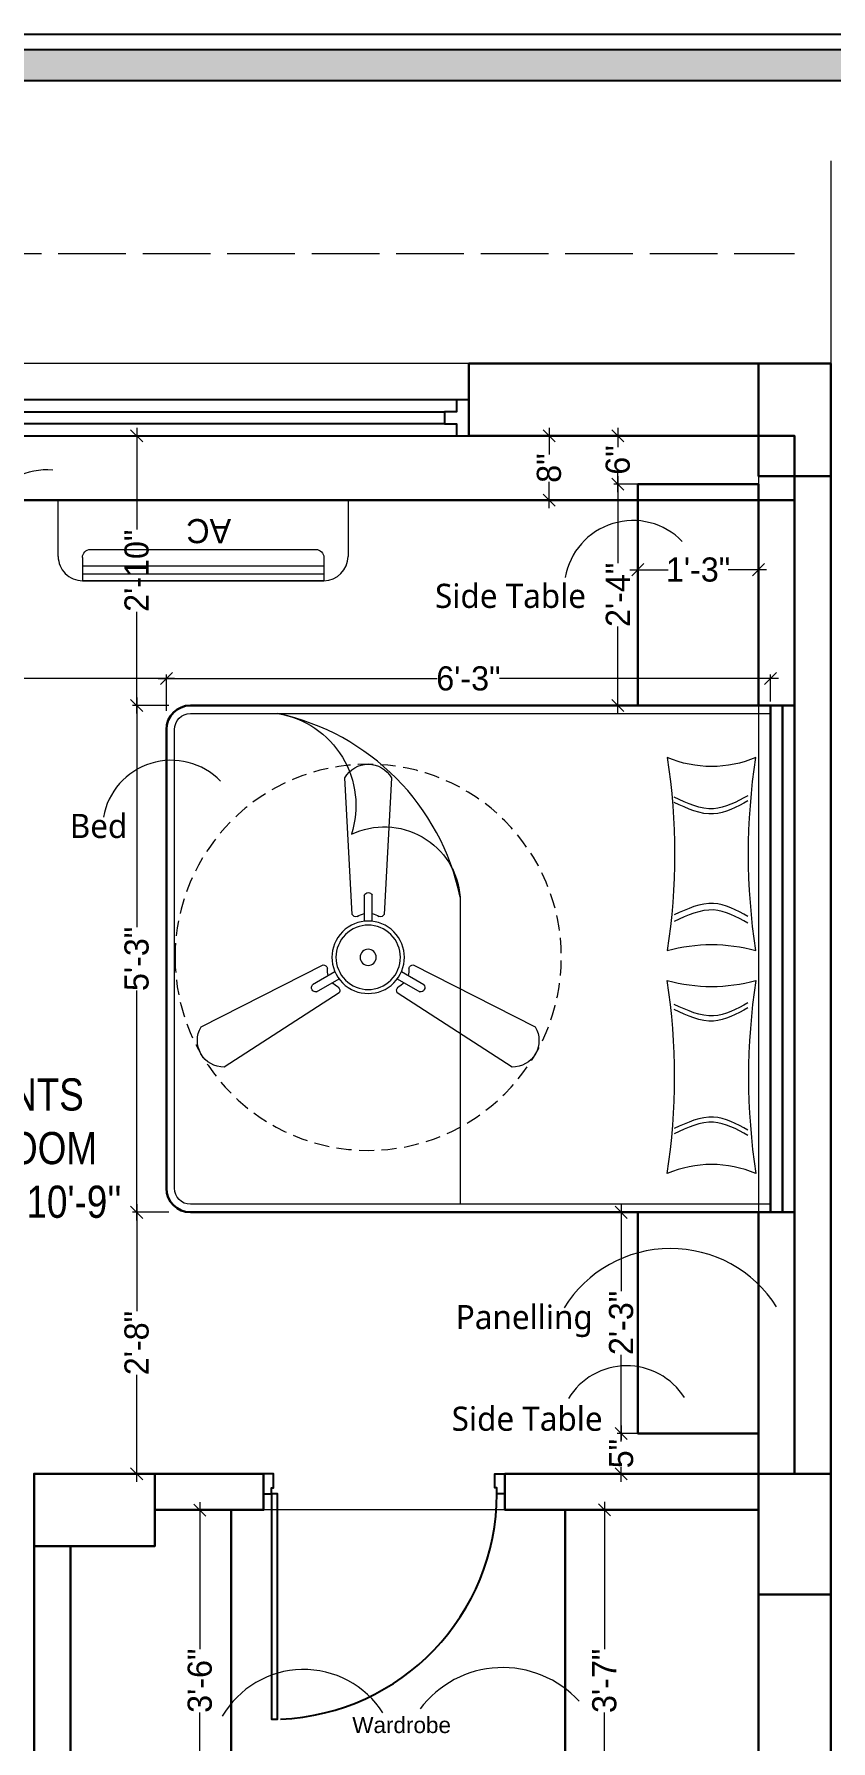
# Model space of a CAD drawing. Header units: millimetres. Extents: x 35877 to 3066687, y -650199 to -40525.
# Drawn here: x 147194.5 to 147293.5, y -180139.9 to -179927.8 of the extents above; entities that cross this region are included whole.
import ezdxf

# ---------------------------------------------------------------- set-up
doc = ezdxf.new("R2010")
doc.units = ezdxf.units.MM
doc.header["$MEASUREMENT"] = 0
doc.header["$PDMODE"] = 35
for name, pattern in [('ACAD_ISO02W100', [15, 12, -3]), ('DASHED', [0.75, 0.5, -0.25]), ('DASHED2', [0.375, 0.25, -0.125])]:
    doc.linetypes.add(name, pattern=pattern)
doc.layers.get('Defpoints').update_dxf_attribs({"color": 220})
doc.layers.add('AR DOOR', color=40, linetype='Continuous')
doc.layers.add('AR ELE-5', color=134, linetype='Continuous')
for name, color, linetype, lineweight in [('COLUMN', 1, 'Continuous', 30), ('dim05', 1, 'Continuous', 13), ('el', 7, 'Continuous', 20), ('Electrical', 84, 'Continuous', 30), ('FIRST FLOOR ( TEXT )', 7, 'Continuous', 9), ('FUR1', 22, 'Continuous', 0), ('FURNITURE', 32, 'Continuous', 9), ('furniture dimensions', 1, 'DASHED', 0), ('GROUND FLOOR', 7, 'Continuous', 9), ('GROUND FLOOR  ( PLINE )', 251, 'Continuous', 30), ('Labelling', 1, 'Continuous', 25), ('NAME PLATE', 7, 'Continuous', 25), ('Text', 7, 'Continuous', 15), ('wall', 7, 'Continuous', 30)]:
    doc.layers.add(name, color=color, linetype=linetype, lineweight=lineweight)
doc.layers.add('XX~SLAB ( PLINE )', color=251, linetype='Continuous', plot=False)
doc.styles.add('century g', font='GOTHIC.TTF')
doc.styles.add('KATHA', font='swissc.ttf')
doc.styles.get("Standard").update_dxf_attribs({"font": 'arial.ttf', "height": 6})
doc.styles.add('style4', font='ARIALN.TTF')
doc.styles.add('TEXT', font='eurr____.ttf')
doc.dimstyles.new('Archana', dxfattribs={"dimtxt": 2, "dimasz": 0.75, "dimexe": 0.5, "dimexo": 0.5, "dimgap": 0, "dimtad": 0, "dimzin": 0, "dimdsep": 46, "dimlunit": 4, "dimtxsty": 'century g', "dimblk": 'OBLIQUE', "dimcen": 0, "dimdle": 1, "dimclrd": 256, "dimclre": 256, "dimclrt": 256, "dimadec": 0, "dimazin": 0, "dimtfac": 1, "dimtofl": 0, "dimtmove": 1, "dimatfit": 3, "dimfxl": 1, "dimfxlon": 1, "dimtolj": 1, "dimtzin": 0, "dimlwd": -1, "dimlwe": -1, "dimarcsym": 0})

# ---------------------------------------------------------------- blocks, each defined once
blk = doc.blocks.new('LAYOUT FILE')
at = {"layer": 'NAME PLATE', "true_color": 0xd39e00}
h = blk.add_hatch(color=42, dxfattribs=at)
h.paths.add_polyline_path([(3346889.83, -513806.18), (3346889.83, -514260.7), (3347535.56, -514260.7), (3347535.56, -513806.18)])
h.paths.add_polyline_path([(3346894.36, -513810.71), (3347531.03, -513810.71), (3347531.03, -514256.17), (3346894.36, -514256.17)], flags=16)
at = {"layer": 'NAME PLATE', "color": 42, "true_color": 0xd39e00}
for points in [[(3346887.56, -513803.91), (3347537.83, -513803.91), (3347537.83, -514262.96), (3346887.56, -514262.96)], [(3346889.83, -513806.18), (3347535.56, -513806.18), (3347535.56, -514260.7), (3346889.83, -514260.7)], [(3346894.36, -513810.71), (3347531.03, -513810.71), (3347531.03, -514256.17), (3346894.36, -514256.17)]]:
    blk.add_lwpolyline(points, close=True, dxfattribs=at)
blk = doc.blocks.new('*U25')
for points in [[(-40, 0), (0, 0), (0, 30), (10, 30), (10, 100), (-40, 100)], [(1160, 0), (1120, 0), (1120, 30), (1110, 30), (1110, 100), (1160, 100)], [(0, 0), (0, -1120), (30, -1120), (30, 0)]]:
    blk.add_lwpolyline(points, close=True)
at = {"layer": 'AR ELE-5', "linetype": 'ByBlock', "ltscale": 15}
blk.add_arc((-1.6, 0.7), 1121.6, 272.37301, 359.96526, dxfattribs=at)
blk = doc.blocks.new('fan')
at = {"layer": 'Electrical', "lineweight": 15, "ltscale": 20, "transparency": 33554687}
for p, q in [((3300835.29, -509900.78), (3300836.47, -509923.43)), ((3300841.81, -509923.43), (3300842.99, -509900.78)), ((3300838.47, -509924.57), (3300838.47, -509920.25)), ((3300839.81, -509920.28), (3300839.81, -509924.57)), ((3300831.66, -509931.77), (3300811.45, -509942.07)), ((3300829.93, -509935.08), (3300833.64, -509932.93)), ((3300834.31, -509934.09), (3300830.57, -509936.25)), ((3300847.68, -509936.23), (3300843.97, -509934.09)), ((3300844.64, -509932.93), (3300848.38, -509935.09)), ((3300866.83, -509942.07), (3300846.62, -509931.77)), ((3300815.3, -509948.74), (3300834.33, -509936.39)), ((3300843.95, -509936.39), (3300862.98, -509948.74))]:
    blk.add_line(p, q, dxfattribs=at)
at = {"layer": 'Electrical', "linetype": 'DASHED', "lineweight": 15, "ltscale": 5, "transparency": 33554687}
blk.add_circle((3300839.14, -509930.53), 32, dxfattribs=at)
at = {"layer": 'Electrical', "lineweight": 15, "ltscale": 20, "transparency": 33554687}
for centre, major_axis, start_param, end_param in [((3300839.14, -509902.94), (3.12, 3.12), -0.272136, 1.842967), ((3300839.13, -509920.5), (0.501, 0.501), -0.465536, 1.983618), ((3300839.14, -509930.53), (4.24, -4.24), 3.14161, 9.424795), ((3300839.14, -509930.53), (3.77, -3.77), 1.749190548672175e-05, 6.283202799085073), ((3300837.1, -509923.08), (0.51, 0.51), 2.863014, 4.257784), ((3300839.14, -509926.42), (2.27, -2.27), 2.565057, 2.951308), ((3300839.14, -509926.42), (2.27, 2.27), 0.19032, 0.57657), ((3300841.18, -509923.08), (0.51, -0.51), 5.167028, 6.561799), ((3300839.14, -509930.53), (0.943, 0.943), 1.570814, 7.853999), ((3300831.67, -509932.49), (0.51, -0.51), 0.978238, 2.373008), ((3300835.59, -509932.58), (2.27, -2.27), 3.855511, 4.241762), ((3300842.69, -509932.58), (2.27, 2.27), 5.183051, 5.569301), ((3300846.61, -509932.49), (0.51, -0.51), 2.339416, 3.734186), ((3300830.46, -509935.55), (0.501, -0.501), 3.199655, 5.648809), ((3300835.59, -509932.58), (2.27, -2.27), 4.659452, 5.045703), ((3300833.71, -509936.02), (0.51, 0.51), -1.325776, 0.068994), ((3300844.57, -509936.02), (0.51, -0.51), 3.072633, 4.467404), ((3300842.69, -509932.58), (2.27, 2.27), 4.37911, 4.765361), ((3300847.83, -509935.54), (0.501, 0.501), 3.723254, 6.172408), ((3300815.25, -509944.32), (3.12, -3.12), 3.393055, 5.508159), ((3300863.03, -509944.32), (3.12, -3.12), 5.48745, 7.602554)]:
    blk.add_ellipse(centre, major_axis=major_axis, ratio=1, start_param=start_param, end_param=end_param, dxfattribs=at)
blk = doc.blocks.new('ac paln')
at = {"layer": 'Electrical', "lineweight": 15}
for p, q in [((389238.69, -37646.36), (389238.69, -37610.34)), ((389238.69, -37610.34), (389245.67, -37610.34)), ((389245.81, -37613.35), (389248.68, -37613.35)), ((389246.82, -37643.35), (389246.82, -37613.35)), ((389247.82, -37643.35), (389247.82, -37613.35)), ((389248.68, -37613.35), (389248.68, -37643.35)), ((389248.68, -37643.35), (389248.68, -37613.35)), ((389244.81, -37642.35), (389244.81, -37614.35)), ((389245.81, -37643.35), (389248.68, -37643.35)), ((389248.68, -37643.35), (389248.68, -37643.35)), ((389245.67, -37646.36), (389238.69, -37646.36))]:
    blk.add_line(p, q, dxfattribs=at)
for centre, start, end in [((389245.67, -37613.35), 0, 90), ((389245.67, -37643.35), 270, 0)]:
    blk.add_arc(centre, 3.01, start, end, dxfattribs=at)
at = {"layer": 'Electrical', "lineweight": 15, "extrusion": (0, 0, -1)}
for centre, start_param, end_param in [((389245.81, -37614.35), -0.785398, 0.785398), ((389245.81, -37642.35), 3.926991, 5.497787)]:
    blk.add_ellipse(centre, major_axis=(-0.71, 0.71), ratio=1, start_param=start_param, end_param=end_param, dxfattribs=at)
at = {"layer": 'Text', "style": 'TEXT'}
blk.add_text('AC', height=3, rotation=270, dxfattribs=at).set_placement((389241.02, -37624.87))
blk = doc.blocks.new('_Oblique')
at = {"layer": 'wall', "color": 0, "lineweight": -2}
blk.add_line((-0.5, -0.5), (0.5, 0.5), dxfattribs=at)
blk = doc.blocks.new('*D651')
at = {"layer": 'Defpoints', "color": 0, "linetype": 'Continuous', "lineweight": 0, "transparency": 16777216}
for p in [(147273.99, -180074.21), (147267.44, -180101.7), (147273.99, -180101.7)]:
    blk.add_point(p, dxfattribs=at)
at = {"layer": 'furniture dimensions', "color": 5, "linetype": 'Continuous', "transparency": 16777216}
for p, q in [((147267.44, -180073.21), (147267.44, -180084)), ((147267.44, -180102.7), (147267.44, -180091.91)), ((147271.44, -180101.7), (147266.94, -180101.7))]:
    blk.add_line(p, q, dxfattribs=at)
at = {"layer": 'furniture dimensions', "color": 5, "linetype": 'ByBlock', "transparency": 16777216}
blk.add_line((147271.44, -180074.21), (147266.94, -180074.21), dxfattribs=at)
at = {"layer": 'furniture dimensions', "color": 5, "linetype": 'Continuous', "transparency": 16777216, "xscale": 1.5, "yscale": 1.5, "zscale": 1.5}
for p, rotation in [((147267.44, -180074.21), 90), ((147267.44, -180101.7), 270)]:
    blk.add_blockref('_Oblique', p, dxfattribs=dict(at, rotation=rotation))
at = {"layer": 'furniture dimensions', "linetype": 'Continuous', "lineweight": 0, "transparency": 16777216, "insert": (147267.44, -180087.96), "char_height": 3, "attachment_point": 5, "rotation": 90, "style": 'century g'}
blk.add_mtext('\\A1;2\'-3"', dxfattribs=at)
blk = doc.blocks.new('*D658')
at = {"layer": 'Defpoints', "color": 0, "linetype": 'Continuous', "lineweight": 0, "transparency": 16777216}
for p in [(147269.49, -179992.8), (147284.49, -179992.8), (147284.49, -179994.33)]:
    blk.add_point(p, dxfattribs=at)
at = {"layer": 'furniture dimensions', "color": 5, "linetype": 'Continuous', "transparency": 16777216}
for p, q in [((147268.49, -179994.33), (147273.27, -179994.33)), ((147285.49, -179994.33), (147280.71, -179994.33)), ((147284.49, -179993.3), (147284.49, -179994.83))]:
    blk.add_line(p, q, dxfattribs=at)
at = {"layer": 'furniture dimensions', "color": 5, "linetype": 'ByBlock', "transparency": 16777216}
blk.add_line((147269.49, -179993.3), (147269.49, -179994.83), dxfattribs=at)
at = {"layer": 'furniture dimensions', "color": 5, "linetype": 'Continuous', "transparency": 16777216, "xscale": 1.5, "yscale": 1.5, "zscale": 1.5, "rotation": 180}
blk.add_blockref('_Oblique', (147269.49, -179994.33), dxfattribs=at)
at = {"layer": 'furniture dimensions', "color": 5, "linetype": 'Continuous', "transparency": 16777216, "xscale": 1.5, "yscale": 1.5, "zscale": 1.5}
blk.add_blockref('_Oblique', (147284.49, -179994.33), dxfattribs=at)
at = {"layer": 'furniture dimensions', "linetype": 'Continuous', "lineweight": 0, "transparency": 16777216, "insert": (147276.99, -179994.33), "char_height": 3, "attachment_point": 5, "style": 'century g'}
blk.add_mtext('\\A1;1\'-3"', dxfattribs=at)
blk = doc.blocks.new('*D659')
at = {"layer": 'Defpoints', "color": 0, "linetype": 'Continuous', "lineweight": 0, "transparency": 16777216}
for p in [(147257.22, -179977.7), (147258.47, -179977.7), (147257.22, -179985.7)]:
    blk.add_point(p, dxfattribs=at)
at = {"layer": 'furniture dimensions', "color": 5, "linetype": 'Continuous', "transparency": 16777216}
for p, q in [((147257.72, -179977.7), (147258.97, -179977.7)), ((147258.47, -179976.7), (147258.47, -179980.02)), ((147258.47, -179986.7), (147258.47, -179983.39))]:
    blk.add_line(p, q, dxfattribs=at)
at = {"layer": 'furniture dimensions', "color": 5, "linetype": 'ByBlock', "transparency": 16777216}
blk.add_line((147257.72, -179985.7), (147258.97, -179985.7), dxfattribs=at)
at = {"layer": 'furniture dimensions', "color": 5, "linetype": 'Continuous', "transparency": 16777216, "xscale": 1.5, "yscale": 1.5, "zscale": 1.5}
for p, rotation in [((147258.47, -179977.7), 90), ((147258.47, -179985.7), 270)]:
    blk.add_blockref('_Oblique', p, dxfattribs=dict(at, rotation=rotation))
at = {"layer": 'furniture dimensions', "linetype": 'Continuous', "lineweight": 0, "transparency": 16777216, "insert": (147258.47, -179981.7), "char_height": 3, "attachment_point": 5, "rotation": 90, "style": 'century g'}
blk.add_mtext('\\A1;8"', dxfattribs=at)
blk = doc.blocks.new('*D660')
at = {"layer": 'Defpoints', "color": 0, "linetype": 'Continuous', "lineweight": 0, "transparency": 16777216}
for p in [(147210.92, -180007.86), (147285.99, -180011.21), (147210.92, -180014.21)]:
    blk.add_point(p, dxfattribs=at)
at = {"layer": 'furniture dimensions', "color": 5, "linetype": 'Continuous', "transparency": 16777216}
for p, q in [((147210.92, -180011.86), (147210.92, -180007.36)), ((147209.92, -180007.86), (147244.58, -180007.86)), ((147286.99, -180007.86), (147252.33, -180007.86))]:
    blk.add_line(p, q, dxfattribs=at)
at = {"layer": 'furniture dimensions', "color": 5, "linetype": 'ByBlock', "transparency": 16777216}
blk.add_line((147285.99, -180010.71), (147285.99, -180007.36), dxfattribs=at)
at = {"layer": 'furniture dimensions', "color": 5, "linetype": 'Continuous', "transparency": 16777216, "xscale": 1.5, "yscale": 1.5, "zscale": 1.5, "rotation": 180}
blk.add_blockref('_Oblique', (147210.92, -180007.86), dxfattribs=at)
at = {"layer": 'furniture dimensions', "color": 5, "linetype": 'Continuous', "transparency": 16777216, "xscale": 1.5, "yscale": 1.5, "zscale": 1.5}
blk.add_blockref('_Oblique', (147285.99, -180007.86), dxfattribs=at)
at = {"layer": 'furniture dimensions', "linetype": 'Continuous', "lineweight": 0, "transparency": 16777216, "insert": (147248.45, -180007.86), "char_height": 3, "attachment_point": 5, "style": 'century g'}
blk.add_mtext('\\A1;6\'-3"', dxfattribs=at)
blk = doc.blocks.new('*D661')
at = {"layer": 'Defpoints', "color": 0, "linetype": 'Continuous', "lineweight": 0, "transparency": 16777216}
for p in [(147215.6, -180011.21), (147207.23, -180074.21), (147215.6, -180074.21)]:
    blk.add_point(p, dxfattribs=at)
at = {"layer": 'furniture dimensions', "color": 5, "linetype": 'ByBlock', "transparency": 16777216}
blk.add_line((147211.23, -180011.21), (147206.73, -180011.21), dxfattribs=at)
at = {"layer": 'furniture dimensions', "color": 5, "linetype": 'Continuous', "transparency": 16777216}
for p, q in [((147207.23, -180010.21), (147207.23, -180038.78)), ((147207.23, -180075.21), (147207.23, -180046.64)), ((147211.23, -180074.21), (147206.73, -180074.21))]:
    blk.add_line(p, q, dxfattribs=at)
at = {"layer": 'furniture dimensions', "color": 5, "linetype": 'Continuous', "transparency": 16777216, "xscale": 1.5, "yscale": 1.5, "zscale": 1.5}
for p, rotation in [((147207.23, -180011.21), 90), ((147207.23, -180074.21), 270)]:
    blk.add_blockref('_Oblique', p, dxfattribs=dict(at, rotation=rotation))
at = {"layer": 'furniture dimensions', "linetype": 'Continuous', "lineweight": 0, "transparency": 16777216, "insert": (147207.23, -180042.71), "char_height": 3, "attachment_point": 5, "rotation": 90, "style": 'century g'}
blk.add_mtext('\\A1;5\'-3"', dxfattribs=at)
blk = doc.blocks.new('*D662')
at = {"layer": 'Defpoints', "color": 0, "linetype": 'Continuous', "lineweight": 0, "transparency": 16777216}
for p in [(147270.34, -179977.7), (147267.02, -179983.7), (147270.34, -179983.7)]:
    blk.add_point(p, dxfattribs=at)
at = {"layer": 'furniture dimensions', "color": 5, "linetype": 'ByBlock', "transparency": 16777216}
blk.add_line((147269.84, -179977.7), (147266.52, -179977.7), dxfattribs=at)
at = {"layer": 'furniture dimensions', "color": 5, "linetype": 'Continuous', "transparency": 16777216}
for p, q in [((147267.02, -179976.7), (147267.02, -179979.09)), ((147269.84, -179983.7), (147266.52, -179983.7)), ((147267.02, -179984.7), (147267.02, -179982.31))]:
    blk.add_line(p, q, dxfattribs=at)
at = {"layer": 'furniture dimensions', "color": 5, "linetype": 'Continuous', "transparency": 16777216, "xscale": 1.5, "yscale": 1.5, "zscale": 1.5}
for p, rotation in [((147267.02, -179977.7), 90), ((147267.02, -179983.7), 270)]:
    blk.add_blockref('_Oblique', p, dxfattribs=dict(at, rotation=rotation))
at = {"layer": 'furniture dimensions', "linetype": 'Continuous', "lineweight": 0, "transparency": 16777216, "insert": (147267.02, -179980.7), "char_height": 3, "attachment_point": 5, "rotation": 90, "style": 'century g'}
blk.add_mtext('\\A1;6"', dxfattribs=at)
blk = doc.blocks.new('*D663')
at = {"layer": 'Defpoints', "color": 0, "linetype": 'Continuous', "lineweight": 0, "transparency": 16777216}
for p in [(147269.49, -179983.7), (147267.02, -180011.21), (147269.49, -180011.21)]:
    blk.add_point(p, dxfattribs=at)
at = {"layer": 'furniture dimensions', "color": 5, "linetype": 'ByBlock', "transparency": 16777216}
blk.add_line((147268.99, -179983.7), (147266.52, -179983.7), dxfattribs=at)
at = {"layer": 'furniture dimensions', "color": 5, "linetype": 'Continuous', "transparency": 16777216}
for p, q in [((147267.02, -179982.7), (147267.02, -179993.5)), ((147267.02, -180012.21), (147267.02, -180001.41)), ((147268.99, -180011.21), (147266.52, -180011.21))]:
    blk.add_line(p, q, dxfattribs=at)
at = {"layer": 'furniture dimensions', "color": 5, "linetype": 'Continuous', "transparency": 16777216, "xscale": 1.5, "yscale": 1.5, "zscale": 1.5}
for p, rotation in [((147267.02, -179983.7), 90), ((147267.02, -180011.21), 270)]:
    blk.add_blockref('_Oblique', p, dxfattribs=dict(at, rotation=rotation))
at = {"layer": 'furniture dimensions', "linetype": 'Continuous', "lineweight": 0, "transparency": 16777216, "insert": (147267.02, -179997.46), "char_height": 3, "attachment_point": 5, "rotation": 90, "style": 'century g'}
blk.add_mtext('\\A1;2\'-4"', dxfattribs=at)
blk = doc.blocks.new('*D664')
at = {"layer": 'Defpoints', "color": 0, "linetype": 'Continuous', "lineweight": 0, "transparency": 16777216}
for p in [(147269.48, -180101.7), (147267.44, -180106.7), (147269.48, -180106.7)]:
    blk.add_point(p, dxfattribs=at)
at = {"layer": 'furniture dimensions', "color": 5, "linetype": 'Continuous', "transparency": 16777216}
for p, q in [((147267.44, -180100.7), (147267.44, -180102.53)), ((147268.98, -180106.7), (147266.94, -180106.7)), ((147267.44, -180107.7), (147267.44, -180105.87))]:
    blk.add_line(p, q, dxfattribs=at)
at = {"layer": 'furniture dimensions', "color": 5, "linetype": 'ByBlock', "transparency": 16777216}
blk.add_line((147268.98, -180101.7), (147266.94, -180101.7), dxfattribs=at)
at = {"layer": 'furniture dimensions', "color": 5, "linetype": 'Continuous', "transparency": 16777216, "xscale": 1.5, "yscale": 1.5, "zscale": 1.5}
for p, rotation in [((147267.44, -180101.7), 90), ((147267.44, -180106.7), 270)]:
    blk.add_blockref('_Oblique', p, dxfattribs=dict(at, rotation=rotation))
at = {"layer": 'furniture dimensions', "linetype": 'Continuous', "lineweight": 0, "transparency": 16777216, "insert": (147267.44, -180104.2), "char_height": 3, "attachment_point": 5, "rotation": 90, "style": 'century g'}
blk.add_mtext('\\A1;5"', dxfattribs=at)
blk = doc.blocks.new('*D870')
at = {"layer": 'Defpoints', "color": 0, "linetype": 'Continuous', "lineweight": 0, "transparency": 16777216}
for p in [(147213.92, -180074.21), (147207.23, -180106.7), (147213.92, -180106.7)]:
    blk.add_point(p, dxfattribs=at)
at = {"layer": 'furniture dimensions', "color": 5, "linetype": 'Continuous', "transparency": 16777216}
for p, q in [((147207.23, -180073.21), (147207.23, -180086.5)), ((147207.23, -180107.7), (147207.23, -180094.41)), ((147211.23, -180106.7), (147206.73, -180106.7))]:
    blk.add_line(p, q, dxfattribs=at)
at = {"layer": 'furniture dimensions', "color": 5, "linetype": 'ByBlock', "transparency": 16777216}
blk.add_line((147211.23, -180074.21), (147206.73, -180074.21), dxfattribs=at)
at = {"layer": 'furniture dimensions', "color": 5, "linetype": 'Continuous', "transparency": 16777216, "xscale": 1.5, "yscale": 1.5, "zscale": 1.5}
for p, rotation in [((147207.23, -180074.21), 90), ((147207.23, -180106.7), 270)]:
    blk.add_blockref('_Oblique', p, dxfattribs=dict(at, rotation=rotation))
at = {"layer": 'furniture dimensions', "linetype": 'Continuous', "lineweight": 0, "transparency": 16777216, "insert": (147207.23, -180090.46), "char_height": 3, "attachment_point": 5, "rotation": 90, "style": 'century g'}
blk.add_mtext('\\A1;2\'-8"', dxfattribs=at)
blk = doc.blocks.new('*D871')
at = {"layer": 'Defpoints', "color": 0, "linetype": 'Continuous', "lineweight": 0, "transparency": 16777216}
for p in [(147207.23, -179977.7), (147209.49, -179977.7), (147213.92, -180011.21)]:
    blk.add_point(p, dxfattribs=at)
at = {"layer": 'furniture dimensions', "color": 5, "linetype": 'Continuous', "transparency": 16777216}
for p, q in [((147208.99, -179977.7), (147206.73, -179977.7)), ((147207.23, -179976.7), (147207.23, -179989.34)), ((147207.23, -180012.21), (147207.23, -179999.57))]:
    blk.add_line(p, q, dxfattribs=at)
at = {"layer": 'furniture dimensions', "color": 5, "linetype": 'ByBlock', "transparency": 16777216}
blk.add_line((147211.23, -180011.21), (147206.73, -180011.21), dxfattribs=at)
at = {"layer": 'furniture dimensions', "color": 5, "linetype": 'Continuous', "transparency": 16777216, "xscale": 1.5, "yscale": 1.5, "zscale": 1.5}
for p, rotation in [((147207.23, -179977.7), 90), ((147207.23, -180011.21), 270)]:
    blk.add_blockref('_Oblique', p, dxfattribs=dict(at, rotation=rotation))
at = {"layer": 'furniture dimensions', "linetype": 'Continuous', "lineweight": 0, "transparency": 16777216, "insert": (147207.23, -179994.46), "char_height": 3, "attachment_point": 5, "rotation": 90, "style": 'century g'}
blk.add_mtext('\\A1;2\'-10"', dxfattribs=at)
blk = doc.blocks.new('*D872')
at = {"layer": 'Defpoints', "color": 0, "linetype": 'Continuous', "lineweight": 0, "transparency": 16777216}
for p in [(147153.43, -180007.86), (147153.43, -180013.73), (147210.93, -180013.95)]:
    blk.add_point(p, dxfattribs=at)
at = {"layer": 'furniture dimensions', "color": 5, "linetype": 'Continuous', "transparency": 16777216}
for p, q in [((147153.43, -180011.86), (147153.43, -180007.36)), ((147152.43, -180007.86), (147177.13, -180007.86)), ((147211.93, -180007.86), (147187.23, -180007.86))]:
    blk.add_line(p, q, dxfattribs=at)
at = {"layer": 'furniture dimensions', "color": 5, "linetype": 'ByBlock', "transparency": 16777216}
blk.add_line((147210.93, -180011.86), (147210.93, -180007.36), dxfattribs=at)
at = {"layer": 'furniture dimensions', "color": 5, "linetype": 'Continuous', "transparency": 16777216, "xscale": 1.5, "yscale": 1.5, "zscale": 1.5, "rotation": 180}
blk.add_blockref('_Oblique', (147153.43, -180007.86), dxfattribs=at)
at = {"layer": 'furniture dimensions', "color": 5, "linetype": 'Continuous', "transparency": 16777216, "xscale": 1.5, "yscale": 1.5, "zscale": 1.5}
blk.add_blockref('_Oblique', (147210.93, -180007.86), dxfattribs=at)
at = {"layer": 'furniture dimensions', "linetype": 'Continuous', "lineweight": 0, "transparency": 16777216, "insert": (147182.18, -180007.86), "char_height": 3, "attachment_point": 5, "style": 'century g'}
blk.add_mtext('\\A1;4\'-9{\\H1x;\\S1/2;}"', dxfattribs=at)
blk = doc.blocks.new('*D873')
at = {"layer": 'Defpoints', "color": 0, "linetype": 'Continuous', "lineweight": 0, "transparency": 16777216}
for p in [(147214.22, -180111.22), (147214.4, -180153.64), (147215.08, -180153.64)]:
    blk.add_point(p, dxfattribs=at)
at = {"layer": 'furniture dimensions', "color": 5, "linetype": 'ByBlock', "transparency": 16777216}
blk.add_line((147214.72, -180111.22), (147215.58, -180111.22), dxfattribs=at)
at = {"layer": 'furniture dimensions', "color": 5, "linetype": 'Continuous', "transparency": 16777216}
for p, q in [((147215.08, -180110.22), (147215.08, -180128.49)), ((147215.08, -180154.64), (147215.08, -180136.37)), ((147214.9, -180153.64), (147215.58, -180153.64))]:
    blk.add_line(p, q, dxfattribs=at)
at = {"layer": 'furniture dimensions', "color": 5, "linetype": 'Continuous', "transparency": 16777216, "xscale": 1.5, "yscale": 1.5, "zscale": 1.5}
for p, rotation in [((147215.08, -180111.22), 90), ((147215.08, -180153.64), 270)]:
    blk.add_blockref('_Oblique', p, dxfattribs=dict(at, rotation=rotation))
at = {"layer": 'furniture dimensions', "linetype": 'Continuous', "lineweight": 0, "transparency": 16777216, "insert": (147215.08, -180132.43), "char_height": 3, "attachment_point": 5, "rotation": 90, "style": 'century g'}
blk.add_mtext('\\A1;3\'-6"', dxfattribs=at)
blk = doc.blocks.new('*D876')
at = {"layer": 'Defpoints', "color": 0, "linetype": 'Continuous', "lineweight": 0, "transparency": 16777216}
for p in [(147265.35, -180111.2), (147265.49, -180111.2), (147265.49, -180153.7)]:
    blk.add_point(p, dxfattribs=at)
at = {"layer": 'furniture dimensions', "color": 5, "linetype": 'Continuous', "transparency": 16777216}
for p, q in [((147265.35, -180111.2), (147264.85, -180111.2)), ((147265.35, -180110.2), (147265.35, -180128.51)), ((147265.35, -180154.7), (147265.35, -180136.4))]:
    blk.add_line(p, q, dxfattribs=at)
at = {"layer": 'furniture dimensions', "color": 5, "linetype": 'ByBlock', "transparency": 16777216}
blk.add_line((147265.35, -180153.7), (147264.85, -180153.7), dxfattribs=at)
at = {"layer": 'furniture dimensions', "color": 5, "linetype": 'Continuous', "transparency": 16777216, "xscale": 1.5, "yscale": 1.5, "zscale": 1.5}
for p, rotation in [((147265.35, -180111.2), 90), ((147265.35, -180153.7), 270)]:
    blk.add_blockref('_Oblique', p, dxfattribs=dict(at, rotation=rotation))
at = {"layer": 'furniture dimensions', "linetype": 'Continuous', "lineweight": 0, "transparency": 16777216, "insert": (147265.35, -180132.45), "char_height": 3, "attachment_point": 5, "rotation": 90, "style": 'century g'}
blk.add_mtext('\\A1;3\'-7"', dxfattribs=at)

msp = doc.modelspace()

# ---------------------------------------------------------------- linework, layer by layer
at = {"layer": 'COLUMN', "transparency": 33554687, "elevation": 0.3521}
for points in [[(147284.4936, -179968.7015), (147293.4891, -179968.7015), (147293.4891, -179982.7015), (147284.4936, -179982.7015)], [(147209.4891, -180106.7015), (147209.4891, -180115.7015), (147194.4891, -180115.7015), (147194.4891, -180106.7015)], [(147284.4891, -180106.7015), (147293.4891, -180106.7015), (147293.4891, -180121.7015), (147284.4891, -180121.7015)]]:
    msp.add_lwpolyline(points, close=True, dxfattribs=at)
at = {"layer": 'FUR1', "color": 5, "transparency": 33554687}
msp.add_arc((147196.0596, -179990.4815, 0.3521), 8.5566, 85.05003, 210.817989, dxfattribs=at)
at = {"layer": 'FUR1', "color": 252, "true_color": 0x939598, "transparency": 33554687}
for centre, radius, start, end in [((147268.9028, -179996.7768, 0.3521), 8.5566, 44.259986, 170.027946), ((147211.5205, -180026.5811, 0.3521), 8.5566, 44.259986, 170.027946), ((147273.5839, -180094.315, 0.3521), 15.6063, 32.45981, 148.096246), ((147268.1235, -180101.7845, 0.3521), 8.4972, 32.409645, 148.608507), ((147227.9744, -180142.7235, 0.3521), 11.6874, 32.535128, 149.862284), ((147252.719, -180143.6514, 0.3521), 12.8522, 42.44013, 143.081866)]:
    msp.add_arc(centre, radius, start, end, dxfattribs=at)
at = {"layer": 'FURNITURE', "lineweight": 30, "transparency": 33554687}
for p, q in [((147138.489, -179985.7009, 0.3521), (147288.9891, -179985.7029, 0.3521)), ((147284.4846, -180074.2097, 0.3521), (147284.4832, -180106.7015, 0.3521))]:
    msp.add_line(p, q, dxfattribs=at)
at = {"layer": 'FURNITURE', "transparency": 33554687}
msp.add_line((147247.4248, -180035.0168, 0.3521), (147247.4248, -180073.2097, 0.3521), dxfattribs=at)
at = {"layer": 'FURNITURE', "lineweight": 30, "transparency": 33554687, "elevation": 0.3521}
for points in [[(147284.4887, -179983.7015), (147284.4887, -180011.2097), (147269.4887, -180011.2097), (147269.4888, -179983.7015), (147284.4891, -179983.7015)], [(147198.9891, -180115.7015), (147198.9891, -180153.702), (147218.956, -180153.6175), (147218.9561, -180111.2018), (147209.4891, -180111.2437)]]:
    msp.add_lwpolyline(points, dxfattribs=at)
msp.add_lwpolyline([(147210.9208, -180071.2097), (147210.9208, -180014.2097, -0.41421356), (147213.9208, -180011.2097), (147288.9891, -180011.2097), (147288.9891, -180074.2097), (147213.9208, -180074.2097, -0.41421356)], format="xyb", close=True, dxfattribs=at)
for points in [[(147285.9891, -180074.2097), (147285.9891, -180011.2097), (147287.4891, -180011.2097), (147287.4891, -180074.2097)], [(147284.4846, -180074.2097), (147269.4846, -180074.2097), (147269.4846, -180101.7015), (147284.4846, -180101.7015)], [(147260.4891, -180111.202), (147284.4891, -180111.202), (147284.4891, -180153.702), (147260.4891, -180153.702)]]:
    msp.add_lwpolyline(points, close=True, dxfattribs=at)
at = {"layer": 'FURNITURE', "transparency": 33554687}
for points, elevation in [([(147211.9208, -180071.2097), (147211.9208, -180014.2097, -0.41421356), (147213.9208, -180012.2097), (147285.9891, -180012.2097), (147285.9891, -180073.2097), (147213.9208, -180073.2097, -0.41421356)], 0.3521), ([(147233.9036, -180027.2207, -0.52796512), (147247.4248, -180035.0168, 0.29648943), (147224.7821, -180012.2097, -0.4593765), (147233.9036, -180027.2207)], 0.3521), ([(147273.1682, -180041.6781, -0.13716282), (147284.1682, -180041.6781, -0.07572579), (147284.1682, -180017.6781, -0.20313703), (147273.1682, -180017.6781, -0.0741156)], 0.3468), ([(147273.1682, -180045.3835, 0.13716282), (147284.1682, -180045.3835, 0.07572579), (147284.1682, -180069.3835, 0.20313703), (147273.1682, -180069.3835, 0.0741156)], 0.3468)]:
    msp.add_lwpolyline(points, format="xyb", close=True, dxfattribs=dict(at, elevation=elevation))
for points in [[(147283.1933, -180022.4199, 0.3468), (147281.7763, -180023.1919, 0.3468), (147278.7826, -180024.8227, 0.3468), (147275.6659, -180023.3821, 0.3468), (147274.0245, -180022.6233, 0.3468)], [(147283.1933, -180023.0646, 0.3468), (147281.7763, -180023.8366, 0.3468), (147278.7826, -180025.4675, 0.3468), (147275.6659, -180024.0268, 0.3468), (147274.0245, -180023.2681, 0.3468)], [(147283.1933, -180037.4469, 0.3468), (147281.7763, -180036.675, 0.3468), (147278.7826, -180035.0441, 0.3468), (147275.6659, -180036.4848, 0.3468), (147274.0245, -180037.2435, 0.3468)], [(147283.1933, -180038.2557, 0.3468), (147281.7763, -180037.4837, 0.3468), (147278.7826, -180035.8529, 0.3468), (147275.6659, -180037.2935, 0.3468), (147274.0245, -180038.0522, 0.3468)], [(147283.1933, -180048.1611, 0.3468), (147281.7763, -180048.9331, 0.3468), (147278.7826, -180050.564, 0.3468), (147275.6659, -180049.1233, 0.3468), (147274.0245, -180048.3646, 0.3468)], [(147283.1933, -180048.8059, 0.3468), (147281.7763, -180049.5779, 0.3468), (147278.7826, -180051.2088, 0.3468), (147275.6659, -180049.7681, 0.3468), (147274.0245, -180049.0094, 0.3468)], [(147283.1933, -180063.997, 0.3468), (147281.7763, -180063.225, 0.3468), (147278.7826, -180061.5941, 0.3468), (147275.6659, -180063.0348, 0.3468), (147274.0245, -180063.7935, 0.3468)], [(147283.1933, -180064.6417, 0.3468), (147281.7763, -180063.8697, 0.3468), (147278.7826, -180062.2389, 0.3468), (147275.6659, -180063.6796, 0.3468), (147274.0245, -180064.4383, 0.3468)]]:
    msp.add_open_spline(points, degree=3, knots=[0, 0, 0, 0, 4.57791705, 9.67113696, 9.67113696, 9.67113696, 9.67113696], dxfattribs=at)
at = {"layer": 'GROUND FLOOR', "transparency": 33554687}
for p, q in [((147293.4891, -179943.505, 0.3521), (147293.4891, -180306.3105, 0.3521)), ((147293.4891, -179968.7015, 0.3521), (146892.9891, -179968.7015, 0.3521)), ((147248.4891, -179968.7015, 0.3521), (147248.4891, -179977.7015, 0.3521)), ((147284.4891, -179977.7015, 0.3521), (147134.4891, -179977.7015, 0.3521)), ((147222.9891, -180106.7015, 0.3521), (147194.4891, -180106.7015, 0.3521)), ((147222.9891, -180106.7015, 0.3521), (147222.9891, -180111.2015, 0.3521)), ((147284.4891, -180106.7015, 0.3521), (147252.9931, -180106.7002, 0.3521)), ((147252.9931, -180106.7002, 0.3521), (147252.9931, -180111.2002, 0.3521)), ((147284.4891, -180111.2015, 0.3521), (147209.4891, -180111.2015, 0.3521)), ((147284.4891, -180111.2015, 0.3521), (147284.4891, -180238.7015, 0.3521)), ((147198.9891, -180115.7015, 0.3521), (147198.9891, -180238.7015, 0.3521))]:
    msp.add_line(p, q, dxfattribs=at)
at = {"layer": 'GROUND FLOOR', "linetype": 'ACAD_ISO02W100', "ltscale": 0.7, "transparency": 33554687, "elevation": 0.3521}
msp.add_lwpolyline([(146892.9891, -179955.0427), (147288.9891, -179955.0427)], dxfattribs=at)
at = {"layer": 'GROUND FLOOR  ( PLINE )', "transparency": 33554687, "elevation": 0.3521}
msp.add_lwpolyline([(147293.4891, -179968.7015), (147248.4891, -179968.7015), (147248.4891, -179977.7015), (147288.9891, -179977.7015), (147288.9891, -180106.7015), (147252.9931, -180106.7002), (147252.9931, -180111.2002), (147284.4891, -180111.2015), (147284.4891, -180238.7015), (147251.4891, -180238.7015), (147251.4891, -180243.2015), (147284.4891, -180243.2015), (147284.4891, -180261.2015), (147293.4891, -180261.2015)], close=True, dxfattribs=at)
for points in [[(147198.9891, -180238.7015), (147227.484, -180238.7015), (147227.484, -180243.2015), (147198.9891, -180243.2015), (147198.9891, -180261.2015), (147194.4891, -180261.2015), (147194.4891, -180106.7015), (147222.9891, -180106.7015), (147222.9891, -180111.2015), (147209.4891, -180111.2015)], [(147198.9891, -180115.7015), (147198.9891, -180238.7015)]]:
    msp.add_lwpolyline(points, dxfattribs=at)
at = {"layer": 'Labelling', "color": 251, "linetype": 'DASHED2', "lineweight": 0, "ltscale": 10, "true_color": 0x636466, "transparency": 33554687}
msp.add_line((147284.4891, -179983.7015, 0.3521), (147284.4846, -180107.7013, 0.3521), dxfattribs=at)
at = {"layer": 'Labelling', "color": 251, "linetype": 'ACAD_ISO02W100', "lineweight": 0, "ltscale": 10, "true_color": 0x636466, "transparency": 33554687}
msp.add_line((147284.4936, -179982.7015, 0.3521), (147284.4891, -180106.7013, 0.3521), dxfattribs=at)
at = {"layer": 'XX~SLAB ( PLINE )', "transparency": 33554687, "elevation": 0.3521}
msp.add_lwpolyline([(147248.4891, -179973.2015), (147246.9891, -179973.2015), (147246.9891, -179974.7015), (147245.4891, -179974.7015), (147245.4891, -179976.2015), (147191.4891, -179976.2015), (147191.4891, -179974.7015), (147189.9891, -179974.7015), (147189.9891, -179973.2015), (147188.4891, -179973.2015), (147188.4891, -179977.7015), (147189.9891, -179977.7015), (147189.9891, -179976.2015), (147191.4891, -179976.2015), (147191.4891, -179974.7015), (147245.4891, -179974.7015), (147245.4891, -179976.2015), (147246.9891, -179976.2015), (147246.9891, -179977.7015), (147248.4891, -179977.7015), (147248.4891, -179973.2015), (147188.4891, -179973.2015), (147188.4891, -179977.7015), (147248.4891, -179977.7015)], close=True, dxfattribs=at)

# ---------------------------------------------------------------- block references
at = {"layer": 'AR DOOR', "linetype": 'ByBlock', "lineweight": -2, "transparency": 33554687, "extrusion": (0, 0, -1), "xscale": -0.02500332000264408, "yscale": 0.02500332000264408, "zscale": -0.02500332000264408}
msp.add_blockref('*U25', (-147223.9892, -180109.2005, -0.3521), dxfattribs=at)
at = {"layer": 'dim05', "color": 1, "lineweight": 35, "transparency": 33554687, "xscale": -0.7500069902881101, "yscale": 0.7500069902881101, "zscale": 0.7500069902881101}
msp.add_blockref('fan', (2622888.4248, 202408.9505, 0.3521), dxfattribs=at)
at = {"layer": 'el', "color": 18, "true_color": 0x000000, "transparency": 33554687, "rotation": 270}
msp.add_blockref('ac paln', (184843.839, 209252.986, 0.3521), dxfattribs=at)
at = {"layer": 'NAME PLATE', "lineweight": 0, "transparency": 33554687, "xscale": 0.8482412182574397, "yscale": 0.8482412182574397, "zscale": 0.8482412182574397}
msp.add_blockref('LAYOUT FILE', (-2692108.1929, 255901.8981, 0.4631), dxfattribs=at)

# ---------------------------------------------------------------- texts
at = {"layer": 'dim05', "color": 1, "lineweight": 0, "transparency": 33554687, "insert": (147234.0193, -180136.9372, 0.3521), "char_height": 2, "width": 14.682128, "attachment_point": 1}
msp.add_mtext('Wardrobe', dxfattribs=at)
at = {"layer": 'FIRST FLOOR ( TEXT )', "transparency": 33554687, "insert": (147189.8399, -180066.253, 0.3521), "char_height": 4, "attachment_point": 5, "style": 'KATHA'}
msp.add_mtext("PARENTS \\PBED ROOM\\P12'-11'' x 10'-9''", dxfattribs=at)
at = {"layer": 'FUR1', "color": 1, "transparency": 33554687, "char_height": 3, "width": 28.454272, "attachment_point": 5, "style": 'style4'}
for s, insert in [('{\\fMalgun Gothic|b0|i0|c0|p34;Side Table}', (147253.687, -179997.6033, 0.3521)), ('{\\fMalgun Gothic|b0|i0|c0|p34;Bed}', (147202.4914, -180026.2056, 0.3521)), ('{\\fMalgun Gothic|b0|i0|c0|p34;Panelling}', (147255.3898, -180087.7315, 0.3521)), ('{\\fMalgun Gothic|b0|i0|c0|p34;Side Table}', (147255.7528, -180099.8834, 0.3521))]:
    msp.add_mtext(s, dxfattribs=dict(at, insert=insert))

# ---------------------------------------------------------------- dimensions: what is measured, and where the dimension line sits
at = {"layer": 'furniture dimensions', "color": 5, "linetype": 'Continuous', "lineweight": 0, "transparency": 33554687}
for base, p1, p2, picture, middle in [((147207.2291, -179977.7015, 0.3521), (147213.9208, -180011.2097, 0.3521), (147209.4891, -179977.7015, 0.3521), '*D871', (147207.2291, -179994.4556, 0.3521)), ((147258.4704, -179977.7015, 0.3521), (147257.2246, -179985.7026, 0.3521), (147257.2246, -179977.7015, 0.3521), '*D659', (147258.4704, -179981.702, 0.3521)), ((147267.0152, -179983.7015, 0.3521), (147270.3378, -179977.7015, 0.3521), (147270.3378, -179983.7015, 0.3521), '*D662', (147267.0152, -179980.7015, 0.3521)), ((147267.0152, -180011.2097, 0.3521), (147269.4888, -179983.7015, 0.3521), (147269.4888, -180011.2097, 0.3521), '*D663', (147267.0152, -179997.4556, 0.3521)), ((147207.2291, -180074.2097, 0.3521), (147215.6039, -180011.2097, 0.3521), (147215.6039, -180074.2097, 0.3521), '*D661', (147207.2291, -180042.7097, 0.3521)), ((147207.2291, -180106.7015, 0.3521), (147213.9208, -180074.2097, 0.3521), (147213.9208, -180106.7015, 0.3521), '*D870', (147207.2291, -180090.4556, 0.3521)), ((147267.4407, -180101.7017, 0.3521), (147273.9891, -180074.2097, 0.3521), (147273.9891, -180101.7017, 0.3521), '*D651', (147267.4407, -180087.9557, 0.3521)), ((147267.4407, -180106.7008, 0.3521), (147269.4846, -180101.7015, 0.3521), (147269.4844, -180106.7008, 0.3521), '*D664', (147267.4407, -180104.2011, 0.3521)), ((147215.0849, -180153.6368, 0.3521), (147214.2226, -180111.2227, 0.3521), (147214.402, -180153.6368, 0.3521), '*D873', (147215.0849, -180132.4298, 0.3521)), ((147265.3504, -180111.2007, 0.3521), (147265.4891, -180153.702, 0.3521), (147265.4909, -180111.2007, 0.3521), '*D876', (147265.3504, -180132.4513, 0.3521))]:
    dim = msp.add_linear_dim(base=base, p1=p1, p2=p2, angle=90, dimstyle='Archana', override={"dimtxt": 3, "dimasz": 1.5, "dimdec": 0, "dimclrd": 5, "dimclre": 5, "dimfxl": 4}, dxfattribs=at)
    dim.commit()
    dim.dimension.update_dxf_attribs({"geometry": picture, "text_midpoint": middle})
for base, p1, p2, override, picture, middle in [((147284.4889, -179994.3344, 0.3521), (147269.4887, -179992.8033, 0.3521), (147284.4889, -179992.8039, 0.3521), {"dimtxt": 3, "dimasz": 1.5, "dimdec": 0, "dimclrd": 5, "dimclre": 5, "dimfxl": 4}, '*D658', (147276.9888, -179994.3344, 0.3521)), ((147153.4297, -180007.8604, 0.3521), (147210.9319, -180013.9511, 0.3521), (147153.4297, -180013.7279, 0.3521), {"dimtxt": 3, "dimasz": 1.5, "dimclrd": 5, "dimclre": 5, "dimfxl": 4}, '*D872', (147182.1808, -180007.8604, 0.3521)), ((147210.9208, -180007.8604, 0.3521), (147285.9891, -180011.2097, 0.3521), (147210.9208, -180014.2097, 0.3521), {"dimtxt": 3, "dimasz": 1.5, "dimdec": 0, "dimclrd": 5, "dimclre": 5, "dimfxl": 4}, '*D660', (147248.4549, -180007.8604, 0.3521))]:
    dim = msp.add_linear_dim(base=base, p1=p1, p2=p2, dimstyle='Archana', override=override, dxfattribs=at)
    dim.commit()
    dim.dimension.update_dxf_attribs({"geometry": picture, "text_midpoint": middle})

doc.saveas('drawing.dxf')
